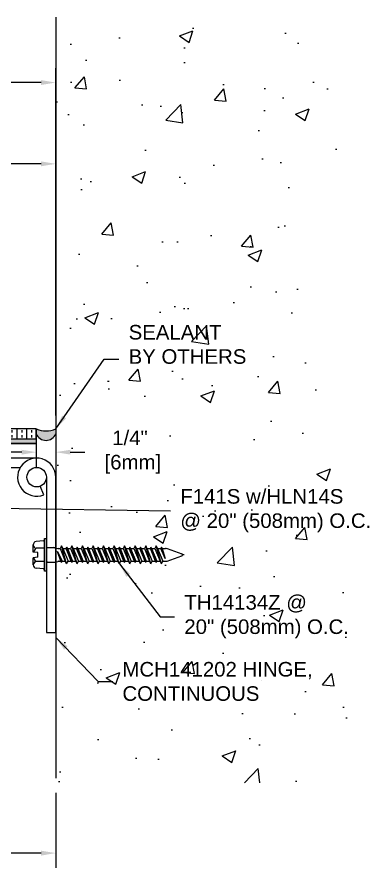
# Model space of a CAD drawing. Header units: inches. Extents: x -3.1 to 45.1, y -1.4 to 9.8.
# Drawn here: x 12.77 to 17.35, y -1.24 to 9.79 of the extents above; entities that cross this region are included whole.
import ezdxf

# ---------------------------------------------------------------- set-up
doc = ezdxf.new("R2010")
doc.units = ezdxf.units.IN
doc.header["$MEASUREMENT"] = 0
for name, color, linetype in [('Anchors', 4, 'Continuous'), ('Conditions', 1, 'Continuous'), ('Dimensions', 3, 'Continuous'), ('Metals', 7, 'Continuous'), ('Text', 2, 'Continuous')]:
    doc.layers.add(name, color=color, linetype=linetype)
doc.styles.add('ARIAL', font='arial.ttf')
doc.styles.get("Standard").update_dxf_attribs({"font": 'arial.ttf'})
doc.dimstyles.new('Arial', dxfattribs={"dimscale": 1.5, "dimtxt": 0.125, "dimasz": 0.125, "dimexe": 0.125, "dimexo": 0.125, "dimgap": 0.125, "dimtad": 0, "dimtih": 1, "dimtoh": 1, "dimdec": 4, "dimzin": 0, "dimdsep": 46, "dimlunit": 4, "dimtxsty": 'ARIAL', "dimcen": 0.125, "dimadec": 0, "dimazin": 0, "dimtfac": 1, "dimtdec": 4, "dimtofl": 0, "dimtmove": 0, "dimatfit": 3, "dimfxl": 0, "dimfrac": 2, "dimtolj": 1, "dimtzin": 0, "dimarcsym": 0})

# ---------------------------------------------------------------- blocks, each defined once
blk = doc.blocks.new('*D12')
at = {"layer": 'Defpoints', "color": 0}
for p in [(7.266, 0), (13.266, 0), (13.266, -0.965)]:
    blk.add_point(p, dxfattribs=at)
at = {"layer": 'Dimensions', "color": 0, "lineweight": -2}
for p, q in [((7.266, -0.188), (7.266, -1.153)), ((13.266, -0.188), (13.266, -1.153)), ((7.453, -0.965), (9.557, -0.965)), ((13.078, -0.965), (10.989, -0.965))]:
    blk.add_line(p, q, dxfattribs=at)
at = {"layer": 'Dimensions', "color": 0}
for points in [[(7.453, -0.934), (7.453, -0.997), (7.266, -0.965)], [(13.078, -0.934), (13.078, -0.997), (13.266, -0.965)]]:
    blk.add_solid(points, dxfattribs=at)
at = {"layer": 'Dimensions', "color": 0, "insert": (10.273, -0.965), "char_height": 0.1875, "attachment_point": 5, "style": 'ARIAL'}
blk.add_mtext('\\A1;6"\\P [152mm]', dxfattribs=at)
blk = doc.blocks.new('*D13')
at = {"layer": 'Defpoints', "color": 0}
for p in [(13.266, 8.95), (2.666, 4.482), (13.266, 4.477)]:
    blk.add_point(p, dxfattribs=at)
at = {"layer": 'Dimensions', "color": 0, "lineweight": -2}
for p, q in [((2.666, 4.67), (2.666, 9.137)), ((13.266, 4.665), (13.266, 9.137)), ((2.853, 8.95), (7.241, 8.95)), ((13.078, 8.95), (8.691, 8.95))]:
    blk.add_line(p, q, dxfattribs=at)
at = {"layer": 'Dimensions', "color": 0}
for points in [[(2.853, 8.981), (2.853, 8.919), (2.666, 8.95)], [(13.078, 8.981), (13.078, 8.919), (13.266, 8.95)]]:
    blk.add_solid(points, dxfattribs=at)
at = {"layer": 'Dimensions', "color": 0, "insert": (7.966, 8.95), "char_height": 0.1875, "attachment_point": 5, "style": 'ARIAL'}
blk.add_mtext('\\A1;10 5/8"\\P [269mm]', dxfattribs=at)
blk = doc.blocks.new('*D17')
at = {"layer": 'Defpoints', "color": 0}
for p in [(3.412, 7.904), (3.412, 4.477), (13.266, 4.477)]:
    blk.add_point(p, dxfattribs=at)
at = {"layer": 'Dimensions', "color": 0, "lineweight": -2}
for p, q in [((3.412, 4.665), (3.412, 8.092)), ((13.266, 4.665), (13.266, 8.092)), ((3.599, 7.904), (7.614, 7.904)), ((13.078, 7.904), (9.064, 7.904))]:
    blk.add_line(p, q, dxfattribs=at)
at = {"layer": 'Dimensions', "color": 0}
for points in [[(3.599, 7.935), (3.599, 7.873), (3.412, 7.904)], [(13.078, 7.935), (13.078, 7.873), (13.266, 7.904)]]:
    blk.add_solid(points, dxfattribs=at)
at = {"layer": 'Dimensions', "color": 0, "insert": (8.339, 7.904), "char_height": 0.1875, "attachment_point": 5, "style": 'ARIAL'}
blk.add_mtext('\\A1;9 7/8"\\P [250mm]', dxfattribs=at)
blk = doc.blocks.new('MCH141202')
blk.add_line((0.227, 0.091), (0.116, 0.046))
for points in [[(0, 0.125), (2, 0.125), (2, 0.245), (0, 0.245)], [(-0.245, 0), (-0.245, -2), (-0.125, -2), (-0.125, -0.211)]]:
    blk.add_lwpolyline(points)
blk.add_circle((0, 0), 0.125)
blk.add_arc((0, 0), 0.245, 90, 21.7978)
at = {"flags": 3}
for tag, p in [('MANUFACTURER', (0.09, -0.641)), ('OPENWIDTH', (0.09, -0.974)), ('LENGTH', (0.09, -1.308)), ('FINISH', (0.09, -1.641)), ('GUDENP/N', (0.09, -1.974))]:
    blk.add_attdef(tag, p, '', height=0.2, dxfattribs=at)
blk = doc.blocks.new('TH14134')
for p, q in [((-0.18, 0.039), (-0.172, 0.133)), ((-0.129, 0.17), (-0.036, 0.17)), ((-0.086, 0.025), (-0.086, 0.133)), ((-0.031, 0.11), (-0.036, 0.17)), ((0.031, 0.11), (0.036, 0.17)), ((0.036, 0.17), (0.129, 0.17)), ((0.086, 0.025), (0.086, 0.133)), ((0.18, 0.039), (0.172, 0.133)), ((-0.209, 0), (-0.209, 0.025)), ((-0.209, 0.025), (0.209, 0.025)), ((-0.209, 0), (0.209, 0)), ((-0.031, 0.11), (0.031, 0.11)), ((0.209, 0.025), (0.209, 0)), ((-0.093, -0.015), (-0.093, -0.097)), ((-0.092, -0.11), (-0.084, -0.145)), ((0.092, -0.11), (0.084, -0.145)), ((0.093, -0.015), (0.093, -0.097)), ((-0.115, -0.26), (0.115, -0.193)), ((-0.098, -0.193), (0.043, -0.144)), ((-0.098, -0.193), (-0.083, -0.184)), ((-0.098, -0.193), (-0.083, -0.201)), ((-0.083, -0.184), (0.043, -0.144)), ((0.043, -0.144), (-0.083, -0.201)), ((-0.083, -0.158), (-0.083, -0.184)), ((0.083, -0.175), (-0.083, -0.243)), ((-0.083, -0.201), (-0.083, -0.243)), ((0.083, -0.21), (-0.083, -0.278)), ((0.083, -0.158), (0.083, -0.175)), ((0.115, -0.193), (0.083, -0.175)), ((0.115, -0.193), (0.083, -0.21)), ((0.083, -0.21), (0.083, -0.252)), ((-0.115, -0.26), (-0.083, -0.243)), ((-0.115, -0.26), (-0.083, -0.278)), ((-0.115, -0.396), (0.115, -0.328)), ((-0.098, -0.328), (0.098, -0.26)), ((-0.098, -0.328), (-0.083, -0.32)), ((-0.098, -0.328), (-0.083, -0.336)), ((-0.083, -0.32), (0.083, -0.252)), ((0.083, -0.269), (-0.083, -0.336)), ((-0.083, -0.278), (-0.083, -0.32)), ((0.083, -0.311), (-0.083, -0.379)), ((0.098, -0.26), (0.083, -0.252)), ((0.098, -0.26), (0.083, -0.269)), ((0.083, -0.269), (0.083, -0.311)), ((0.115, -0.328), (0.083, -0.311)), ((0.115, -0.328), (0.083, -0.345)), ((-0.115, -0.396), (-0.083, -0.379)), ((-0.115, -0.396), (-0.083, -0.413)), ((-0.098, -0.464), (0.098, -0.396)), ((-0.083, -0.336), (-0.083, -0.379)), ((0.083, -0.345), (-0.083, -0.413)), ((-0.083, -0.455), (0.083, -0.388)), ((0.083, -0.404), (-0.083, -0.472)), ((-0.083, -0.413), (-0.083, -0.455)), ((0.083, -0.345), (0.083, -0.388)), ((0.098, -0.396), (0.083, -0.388)), ((0.098, -0.396), (0.083, -0.404)), ((0.083, -0.404), (0.083, -0.446)), ((-0.115, -0.531), (0.115, -0.464)), ((-0.115, -0.531), (-0.083, -0.514)), ((-0.115, -0.531), (-0.083, -0.548)), ((-0.098, -0.464), (-0.083, -0.455)), ((-0.098, -0.464), (-0.083, -0.472)), ((-0.098, -0.599), (0.098, -0.531)), ((0.083, -0.446), (-0.083, -0.514)), ((-0.083, -0.472), (-0.083, -0.514)), ((0.083, -0.481), (-0.083, -0.548)), ((-0.083, -0.591), (0.083, -0.523)), ((0.083, -0.539), (-0.083, -0.607)), ((-0.083, -0.548), (-0.083, -0.591)), ((0.115, -0.464), (0.083, -0.446)), ((0.115, -0.464), (0.083, -0.481)), ((0.083, -0.481), (0.083, -0.523)), ((0.098, -0.531), (0.083, -0.523)), ((0.098, -0.531), (0.083, -0.539)), ((0.083, -0.539), (0.083, -0.582)), ((-0.115, -0.667), (0.115, -0.599)), ((-0.115, -0.667), (-0.083, -0.649)), ((-0.098, -0.599), (-0.083, -0.591)), ((-0.098, -0.599), (-0.083, -0.607)), ((0.083, -0.582), (-0.083, -0.649)), ((-0.083, -0.607), (-0.083, -0.649)), ((0.083, -0.616), (-0.083, -0.684)), ((-0.083, -0.726), (0.083, -0.658)), ((0.115, -0.599), (0.083, -0.582)), ((0.115, -0.599), (0.083, -0.616)), ((0.083, -0.616), (0.083, -0.658)), ((0.098, -0.667), (0.083, -0.658)), ((-0.115, -0.667), (-0.083, -0.684)), ((-0.115, -0.802), (0.115, -0.734)), ((-0.098, -0.734), (0.098, -0.667)), ((-0.098, -0.734), (-0.083, -0.726)), ((-0.098, -0.734), (-0.083, -0.743)), ((0.083, -0.675), (-0.083, -0.743)), ((-0.083, -0.684), (-0.083, -0.726)), ((0.083, -0.717), (-0.083, -0.785)), ((-0.083, -0.743), (-0.083, -0.785)), ((0.083, -0.752), (-0.083, -0.819)), ((0.098, -0.667), (0.083, -0.675)), ((0.083, -0.675), (0.083, -0.717)), ((0.115, -0.734), (0.083, -0.717)), ((0.115, -0.734), (0.083, -0.752)), ((0.083, -0.752), (0.083, -0.794)), ((-0.115, -0.802), (-0.083, -0.785)), ((-0.115, -0.802), (-0.083, -0.819)), ((-0.115, -0.937), (0.115, -0.87)), ((-0.098, -0.87), (0.098, -0.802)), ((-0.098, -0.87), (-0.083, -0.862)), ((-0.098, -0.87), (-0.083, -0.878)), ((-0.083, -0.862), (0.083, -0.794)), ((0.083, -0.81), (-0.083, -0.878)), ((-0.083, -0.819), (-0.083, -0.862)), ((0.083, -0.853), (-0.083, -0.92)), ((-0.083, -0.878), (-0.083, -0.92)), ((0.098, -0.802), (0.083, -0.794)), ((0.098, -0.802), (0.083, -0.81)), ((0.083, -0.81), (0.083, -0.853)), ((0.115, -0.87), (0.083, -0.853)), ((0.115, -0.87), (0.083, -0.887)), ((-0.115, -0.937), (-0.083, -0.92)), ((-0.115, -0.937), (-0.083, -0.955)), ((-0.098, -1.005), (0.098, -0.937)), ((0.083, -0.887), (-0.083, -0.955)), ((-0.083, -0.997), (0.083, -0.929)), ((0.083, -0.946), (-0.083, -1.013)), ((-0.083, -0.955), (-0.083, -0.997)), ((0.083, -0.988), (-0.083, -1.056)), ((0.083, -0.887), (0.083, -0.929)), ((0.098, -0.937), (0.083, -0.929)), ((0.098, -0.937), (0.083, -0.946)), ((0.083, -0.946), (0.083, -0.988)), ((0.115, -1.005), (0.083, -0.988)), ((-0.115, -1.073), (0.115, -1.005)), ((-0.115, -1.073), (-0.083, -1.056)), ((-0.115, -1.073), (-0.083, -1.09)), ((-0.098, -1.005), (-0.083, -0.997)), ((-0.098, -1.005), (-0.083, -1.013)), ((-0.098, -1.141), (0.098, -1.073)), ((-0.083, -1.013), (-0.083, -1.056)), ((0.083, -1.022), (-0.083, -1.09)), ((-0.083, -1.132), (0.083, -1.065)), ((0.083, -1.081), (-0.083, -1.149)), ((-0.083, -1.09), (-0.083, -1.132)), ((0.115, -1.005), (0.083, -1.022)), ((0.083, -1.022), (0.083, -1.065)), ((0.098, -1.073), (0.083, -1.065)), ((0.098, -1.073), (0.083, -1.081)), ((0.083, -1.081), (0.083, -1.123)), ((-0.115, -1.208), (0.115, -1.141)), ((-0.115, -1.208), (-0.083, -1.191)), ((-0.115, -1.208), (-0.083, -1.226)), ((-0.098, -1.141), (-0.083, -1.132)), ((-0.098, -1.141), (-0.083, -1.149)), ((-0.098, -1.276), (0.098, -1.208)), ((0.083, -1.123), (-0.083, -1.191)), ((-0.083, -1.149), (-0.083, -1.191)), ((0.083, -1.158), (-0.083, -1.226)), ((-0.083, -1.268), (0.083, -1.2)), ((0.115, -1.141), (0.083, -1.123)), ((0.115, -1.141), (0.083, -1.158)), ((0.083, -1.158), (0.083, -1.2)), ((0.098, -1.208), (0.083, -1.2)), ((0.098, -1.208), (0.083, -1.217)), ((-0.115, -1.344), (0.115, -1.276)), ((-0.098, -1.276), (-0.083, -1.268)), ((-0.098, -1.276), (-0.083, -1.284)), ((0.083, -1.217), (-0.083, -1.284)), ((-0.083, -1.226), (-0.083, -1.268)), ((0.083, -1.259), (-0.083, -1.327)), ((-0.083, -1.284), (-0.083, -1.327)), ((0.083, -1.293), (-0.083, -1.361)), ((0.083, -1.217), (0.083, -1.259)), ((0.115, -1.276), (0.083, -1.259)), ((0.115, -1.276), (0.083, -1.293)), ((0.083, -1.293), (0.083, -1.336)), ((-0.115, -1.344), (-0.083, -1.327)), ((-0.115, -1.344), (-0.083, -1.361)), ((-0.115, -1.479), (0.115, -1.411)), ((-0.098, -1.411), (0.098, -1.344)), ((-0.098, -1.411), (-0.083, -1.403)), ((-0.098, -1.411), (-0.083, -1.42)), ((-0.083, -1.403), (0.083, -1.336)), ((0.083, -1.352), (-0.083, -1.42)), ((-0.083, -1.361), (-0.083, -1.403)), ((0.083, -1.394), (-0.083, -1.462)), ((-0.083, -1.42), (-0.083, -1.462)), ((0.083, -1.429), (-0.083, -1.496)), ((0.098, -1.344), (0.083, -1.336)), ((0.098, -1.344), (0.083, -1.352)), ((0.083, -1.352), (0.083, -1.394)), ((0.115, -1.411), (0.083, -1.394)), ((0.115, -1.411), (0.083, -1.429)), ((0.083, -1.429), (0.083, -1.471)), ((-0.115, -1.479), (-0.083, -1.462)), ((-0.115, -1.479), (-0.083, -1.496)), ((-0.083, -1.496), (-0.083, -1.531)), ((-0.045, -1.528), (0.083, -1.471)), ((-0.045, -1.528), (0.098, -1.479)), ((0.083, -1.487), (-0.045, -1.528)), ((0.098, -1.479), (0.083, -1.471)), ((0.098, -1.479), (0.083, -1.487)), ((0.083, -1.487), (0.083, -1.531)), ((-0.08, -1.551), (-0.013, -1.742)), ((0.08, -1.551), (0.013, -1.742))]:
    blk.add_line(p, q)
for centre, radius, start, end in [((-0.129, 0.126), 0.0436, 9.285, 170.715), ((0, 0.051), 0.119, 107.4215, 136.0407), ((0, 0.051), 0.119, 43.9593, 72.5785), ((0.129, 0.126), 0.0436, 9.285, 170.715), ((-0.195, 0.04), 0.015, 270, 355), ((0.195, 0.04), 0.015, 185, 270), ((-0.108, -0.015), 0.0147, 0, 90), ((-0.031, -0.097), 0.062, 180, 191.9357), ((0.031, -0.097), 0.062, 348.0643, 0), ((0.108, -0.015), 0.0147, 90, 180), ((-0.145, -0.158), 0.062, 0, 11.9357), ((0.145, -0.158), 0.062, 168.0643, 180), ((-0.021, -1.531), 0.062, 180, 199.3058), ((0.021, -1.531), 0.062, 340.6942, 0), ((0, -1.736), 0.0141, 204.1001, 335.8999)]:
    blk.add_arc(centre, radius, start, end)
blk = doc.blocks.new('*D28')
at = {"layer": 'Defpoints', "color": 0}
for p in [(13.016, 4.305), (13.266, 4.305), (13.266, 4.194)]:
    blk.add_point(p, dxfattribs=at)
at = {"layer": 'Dimensions', "color": 0, "lineweight": -2}
for p, q in [((12.828, 4.194), (12.641, 4.194)), ((13.453, 4.194), (13.641, 4.194)), ((13.016, 4.117), (13.016, 4.007)), ((13.266, 4.117), (13.266, 4.007))]:
    blk.add_line(p, q, dxfattribs=at)
at = {"layer": 'Dimensions', "color": 0}
for points in [[(12.828, 4.225), (12.828, 4.163), (13.016, 4.194)], [(13.453, 4.225), (13.453, 4.163), (13.266, 4.194)]]:
    blk.add_solid(points, dxfattribs=at)
at = {"layer": 'Dimensions', "color": 0, "insert": (14.22, 4.194), "char_height": 0.1875, "attachment_point": 5, "style": 'ARIAL'}
blk.add_mtext('\\A1;1/4"\\P [6mm]', dxfattribs=at)
blk = doc.blocks.new('*U32')
for p, q in [((8.75, 0.125), (0, 0.125)), ((0, 0.125), (0, 0)), ((0, 0.125), (0, 0)), ((0.125, 0.125), (0.125, 0)), ((0.25, 0.125), (0.25, 0)), ((0.375, 0.125), (0.375, 0)), ((0.5, 0.125), (0.5, 0)), ((0.625, 0.125), (0.625, 0)), ((0.75, 0.125), (0.75, 0)), ((0.875, 0.125), (0.875, 0)), ((1, 0.125), (1, 0)), ((1.125, 0.125), (1.125, 0)), ((1.25, 0.125), (1.25, 0)), ((1.375, 0.125), (1.375, 0)), ((1.5, 0.125), (1.5, 0)), ((1.625, 0.125), (1.625, 0)), ((1.75, 0.125), (1.75, 0)), ((1.875, 0.125), (1.875, 0)), ((2, 0.125), (2, 0)), ((2.125, 0.125), (2.125, 0)), ((2.25, 0.125), (2.25, 0)), ((2.375, 0.125), (2.375, 0)), ((2.5, 0.125), (2.5, 0)), ((2.625, 0.125), (2.625, 0)), ((2.75, 0.125), (2.75, 0)), ((2.875, 0.125), (2.875, 0)), ((3, 0.125), (3, 0)), ((3.125, 0.125), (3.125, 0)), ((3.25, 0.125), (3.25, 0)), ((3.375, 0.125), (3.375, 0)), ((3.5, 0.125), (3.5, 0)), ((3.625, 0.125), (3.625, 0)), ((3.75, 0.125), (3.75, 0)), ((3.875, 0.125), (3.875, 0)), ((4, 0.125), (4, 0)), ((4.125, 0.125), (4.125, 0)), ((4.25, 0.125), (4.25, 0)), ((4.375, 0.125), (4.375, 0)), ((4.5, 0.125), (4.5, 0)), ((4.625, 0.125), (4.625, 0)), ((4.75, 0.125), (4.75, 0)), ((4.875, 0.125), (4.875, 0)), ((5, 0.125), (5, 0)), ((5.125, 0.125), (5.125, 0)), ((5.25, 0.125), (5.25, 0)), ((5.375, 0.125), (5.375, 0)), ((5.5, 0.125), (5.5, 0)), ((5.625, 0.125), (5.625, 0)), ((5.75, 0.125), (5.75, 0)), ((5.875, 0.125), (5.875, 0)), ((6, 0.125), (6, 0)), ((6.125, 0.125), (6.125, 0)), ((6.25, 0.125), (6.25, 0)), ((6.375, 0.125), (6.375, 0)), ((6.5, 0.125), (6.5, 0)), ((6.625, 0.125), (6.625, 0)), ((6.75, 0.125), (6.75, 0)), ((6.875, 0.125), (6.875, 0)), ((7, 0.125), (7, 0)), ((7.125, 0.125), (7.125, 0)), ((7.25, 0.125), (7.25, 0)), ((7.375, 0.125), (7.375, 0)), ((7.5, 0.125), (7.5, 0)), ((7.625, 0.125), (7.625, 0)), ((7.75, 0.125), (7.75, 0)), ((7.875, 0.125), (7.875, 0)), ((8, 0.125), (8, 0)), ((8.125, 0.125), (8.125, 0)), ((8.25, 0.125), (8.25, 0)), ((8.375, 0.125), (8.375, 0)), ((8.5, 0.125), (8.5, 0)), ((8.625, 0.125), (8.625, 0)), ((8.75, 0), (8.75, 0.125)), ((8.75, 0.125), (8.75, 0)), ((8.75, 0.125), (8.75, 0)), ((0, 0), (8.75, 0)), ((0.0625, 0.109375), (0.0625, 0.078125)), ((0.0625, 0.046875), (0.0625, 0.015625)), ((0.1875, 0.109375), (0.1875, 0.078125)), ((0.1875, 0.046875), (0.1875, 0.015625)), ((0.3125, 0.109375), (0.3125, 0.078125)), ((0.3125, 0.046875), (0.3125, 0.015625)), ((0.4375, 0.109375), (0.4375, 0.078125)), ((0.4375, 0.046875), (0.4375, 0.015625)), ((0.5625, 0.109375), (0.5625, 0.078125)), ((0.5625, 0.046875), (0.5625, 0.015625)), ((0.6875, 0.109375), (0.6875, 0.078125)), ((0.6875, 0.046875), (0.6875, 0.015625)), ((0.8125, 0.109375), (0.8125, 0.078125)), ((0.8125, 0.046875), (0.8125, 0.015625)), ((0.9375, 0.109375), (0.9375, 0.078125)), ((0.9375, 0.046875), (0.9375, 0.015625)), ((1.0625, 0.109375), (1.0625, 0.078125)), ((1.0625, 0.046875), (1.0625, 0.015625)), ((1.1875, 0.109375), (1.1875, 0.078125)), ((1.1875, 0.046875), (1.1875, 0.015625)), ((1.3125, 0.109375), (1.3125, 0.078125)), ((1.3125, 0.046875), (1.3125, 0.015625)), ((1.4375, 0.109375), (1.4375, 0.078125)), ((1.4375, 0.046875), (1.4375, 0.015625)), ((1.5625, 0.109375), (1.5625, 0.078125)), ((1.5625, 0.046875), (1.5625, 0.015625)), ((1.6875, 0.109375), (1.6875, 0.078125)), ((1.6875, 0.046875), (1.6875, 0.015625)), ((1.8125, 0.109375), (1.8125, 0.078125)), ((1.8125, 0.046875), (1.8125, 0.015625)), ((1.9375, 0.109375), (1.9375, 0.078125)), ((1.9375, 0.046875), (1.9375, 0.015625)), ((2.0625, 0.109375), (2.0625, 0.078125)), ((2.0625, 0.046875), (2.0625, 0.015625)), ((2.1875, 0.109375), (2.1875, 0.078125)), ((2.1875, 0.046875), (2.1875, 0.015625)), ((2.3125, 0.109375), (2.3125, 0.078125)), ((2.3125, 0.046875), (2.3125, 0.015625)), ((2.4375, 0.109375), (2.4375, 0.078125)), ((2.4375, 0.046875), (2.4375, 0.015625)), ((2.5625, 0.109375), (2.5625, 0.078125)), ((2.5625, 0.046875), (2.5625, 0.015625)), ((2.6875, 0.109375), (2.6875, 0.078125)), ((2.6875, 0.046875), (2.6875, 0.015625)), ((2.8125, 0.109375), (2.8125, 0.078125)), ((2.8125, 0.046875), (2.8125, 0.015625)), ((2.9375, 0.109375), (2.9375, 0.078125)), ((2.9375, 0.046875), (2.9375, 0.015625)), ((3.0625, 0.109375), (3.0625, 0.078125)), ((3.0625, 0.046875), (3.0625, 0.015625)), ((3.1875, 0.109375), (3.1875, 0.078125)), ((3.1875, 0.046875), (3.1875, 0.015625)), ((3.3125, 0.109375), (3.3125, 0.078125)), ((3.3125, 0.046875), (3.3125, 0.015625)), ((3.4375, 0.109375), (3.4375, 0.078125)), ((3.4375, 0.046875), (3.4375, 0.015625)), ((3.5625, 0.109375), (3.5625, 0.078125)), ((3.5625, 0.046875), (3.5625, 0.015625)), ((3.6875, 0.109375), (3.6875, 0.078125)), ((3.6875, 0.046875), (3.6875, 0.015625)), ((3.8125, 0.109375), (3.8125, 0.078125)), ((3.8125, 0.046875), (3.8125, 0.015625)), ((3.9375, 0.109375), (3.9375, 0.078125)), ((3.9375, 0.046875), (3.9375, 0.015625)), ((4.0625, 0.109375), (4.0625, 0.078125)), ((4.0625, 0.046875), (4.0625, 0.015625)), ((4.1875, 0.109375), (4.1875, 0.078125)), ((4.1875, 0.046875), (4.1875, 0.015625)), ((4.3125, 0.109375), (4.3125, 0.078125)), ((4.3125, 0.046875), (4.3125, 0.015625)), ((4.4375, 0.109375), (4.4375, 0.078125)), ((4.4375, 0.046875), (4.4375, 0.015625)), ((4.5625, 0.109375), (4.5625, 0.078125)), ((4.5625, 0.046875), (4.5625, 0.015625)), ((4.6875, 0.109375), (4.6875, 0.078125)), ((4.6875, 0.046875), (4.6875, 0.015625)), ((4.8125, 0.109375), (4.8125, 0.078125)), ((4.8125, 0.046875), (4.8125, 0.015625)), ((4.9375, 0.109375), (4.9375, 0.078125)), ((4.9375, 0.046875), (4.9375, 0.015625)), ((5.0625, 0.109375), (5.0625, 0.078125)), ((5.0625, 0.046875), (5.0625, 0.015625)), ((5.1875, 0.109375), (5.1875, 0.078125)), ((5.1875, 0.046875), (5.1875, 0.015625)), ((5.3125, 0.109375), (5.3125, 0.078125)), ((5.3125, 0.046875), (5.3125, 0.015625)), ((5.4375, 0.109375), (5.4375, 0.078125)), ((5.4375, 0.046875), (5.4375, 0.015625)), ((5.5625, 0.109375), (5.5625, 0.078125)), ((5.5625, 0.046875), (5.5625, 0.015625)), ((5.6875, 0.109375), (5.6875, 0.078125)), ((5.6875, 0.046875), (5.6875, 0.015625)), ((5.8125, 0.109375), (5.8125, 0.078125)), ((5.8125, 0.046875), (5.8125, 0.015625)), ((5.9375, 0.109375), (5.9375, 0.078125)), ((5.9375, 0.046875), (5.9375, 0.015625)), ((6.0625, 0.109375), (6.0625, 0.078125)), ((6.0625, 0.046875), (6.0625, 0.015625)), ((6.1875, 0.109375), (6.1875, 0.078125)), ((6.1875, 0.046875), (6.1875, 0.015625)), ((6.3125, 0.109375), (6.3125, 0.078125)), ((6.3125, 0.046875), (6.3125, 0.015625)), ((6.4375, 0.109375), (6.4375, 0.078125)), ((6.4375, 0.046875), (6.4375, 0.015625)), ((6.5625, 0.109375), (6.5625, 0.078125)), ((6.5625, 0.046875), (6.5625, 0.015625)), ((6.6875, 0.109375), (6.6875, 0.078125)), ((6.6875, 0.046875), (6.6875, 0.015625)), ((6.8125, 0.109375), (6.8125, 0.078125)), ((6.8125, 0.046875), (6.8125, 0.015625)), ((6.9375, 0.109375), (6.9375, 0.078125)), ((6.9375, 0.046875), (6.9375, 0.015625)), ((7.0625, 0.109375), (7.0625, 0.078125)), ((7.0625, 0.046875), (7.0625, 0.015625)), ((7.1875, 0.109375), (7.1875, 0.078125)), ((7.1875, 0.046875), (7.1875, 0.015625)), ((7.3125, 0.109375), (7.3125, 0.078125)), ((7.3125, 0.046875), (7.3125, 0.015625)), ((7.4375, 0.109375), (7.4375, 0.078125)), ((7.4375, 0.046875), (7.4375, 0.015625)), ((7.5625, 0.109375), (7.5625, 0.078125)), ((7.5625, 0.046875), (7.5625, 0.015625)), ((7.6875, 0.109375), (7.6875, 0.078125)), ((7.6875, 0.046875), (7.6875, 0.015625)), ((7.8125, 0.109375), (7.8125, 0.078125)), ((7.8125, 0.046875), (7.8125, 0.015625)), ((7.9375, 0.109375), (7.9375, 0.078125)), ((7.9375, 0.046875), (7.9375, 0.015625)), ((8.0625, 0.109375), (8.0625, 0.078125)), ((8.0625, 0.046875), (8.0625, 0.015625)), ((8.1875, 0.109375), (8.1875, 0.078125)), ((8.1875, 0.046875), (8.1875, 0.015625)), ((8.3125, 0.109375), (8.3125, 0.078125)), ((8.3125, 0.046875), (8.3125, 0.015625)), ((8.4375, 0.109375), (8.4375, 0.078125)), ((8.4375, 0.046875), (8.4375, 0.015625)), ((8.5625, 0.109375), (8.5625, 0.078125)), ((8.5625, 0.046875), (8.5625, 0.015625)), ((8.6875, 0.109375), (8.6875, 0.078125)), ((8.6875, 0.046875), (8.6875, 0.015625))]:
    blk.add_line(p, q)
blk = doc.blocks.new('SEALANT')
blk.add_hatch(color=253).paths.add_polyline_path([(2, 3.144), (2, 3.207, -0.19106), (1.75, 3.207), (1.75, 3.144, 0.674056)])
for p, q in [((1.75, 3.207), (1.75, 3.144)), ((2, 3.207), (2, 3.144))]:
    blk.add_line(p, q)
for centre, radius, start, end in [((1.875, 3.522), 0.339, 248.3669, 291.6331), ((1.875, 3.195), 0.135, 202.0357, 337.9643)]:
    blk.add_arc(centre, radius, start, end)

msp = doc.modelspace()

# ---------------------------------------------------------------- hatches: boundary and pattern name
at = {"layer": 'Conditions'}
h = msp.add_hatch(dxfattribs=at)
h.set_pattern_fill('AR-CONC', color=256, scale=0.25, style=0)
h.set_pattern_definition([(50, (2, 4.3361), (1.79315, -0.15688), [0.1875, -2.0625]), (355, (2, 4.336), (-0.34688, 1.88048), [0.15, -1.65]), (100.451, (2.1494, 4.323), (1.44627, 1.7236), [0.15935, -1.75286]), (46.184, (2, 4.836), (2.6681, -0.4138), [0.28125, -3.09375]), (96.636, (2.2223, 4.8016), (2.33666, 2.4353), [0.23903, -2.6293]), (351.184, (2, 4.836), (2.33665, 2.4353), [0.225, -2.475]), (21, (2.25, 4.7111), (1.49227, -1.00655), [0.1875, -2.0625]), (326, (2.25, 4.711), (0.60829, 1.81288), [0.15, -1.65]), (71.451, (2.3744, 4.6272), (2.10056, 0.80633), [0.15935, -1.75286]), (37.5, (2, 4.3361), (0.0304, 0.832235), [0, -1.63, 0, -1.675, 0, -1.65625]), (7.5, (2, 4.3361), (0.657674, 0.98603), [0, -0.955, 0, -1.5925, 0, -0.63125]), (327.5, (1.4425, 4.3361), (1.334556, -0.056387), [0, -0.625, 0, -1.95, 0, -2.5875]), (317.5, (1.1925, 4.3361), (1.457965, 0.25026), [0, -0.8125, 0, -1.295, 0, -1.8375])])
h.paths.add_polyline_path([(17.02012, 9.72967), (13.26564, 9.72967), (13.26564, 2.96192), (13.29046, 2.95667, 0.05212645), (13.30328, 2.95533), (13.32111, 2.95533), (13.33834, 2.98733), (13.35558, 2.95533), (13.39783, 2.95533), (13.40605, 2.97059), (13.41427, 2.95533), (13.45653, 2.95533), (13.47376, 2.98733), (13.49099, 2.95533), (13.53325, 2.95533), (13.54147, 2.97059), (13.54969, 2.95533), (13.59194, 2.95533), (13.60918, 2.98733), (13.62641, 2.95533), (13.66867, 2.95533), (13.67689, 2.97059), (13.6851, 2.95533), (13.72736, 2.95533), (13.74459, 2.98733), (13.76183, 2.95533), (13.80408, 2.95533), (13.8123, 2.97059), (13.82052, 2.95533), (13.86278, 2.95533), (13.88001, 2.98733), (13.89724, 2.95533), (13.9395, 2.95533), (13.94772, 2.97059), (13.95594, 2.95533), (13.99819, 2.95533), (14.01543, 2.98733), (14.03266, 2.95533), (14.07492, 2.95533), (14.08314, 2.97059), (14.09135, 2.95533), (14.13361, 2.95533), (14.15084, 2.98733), (14.16808, 2.95533), (14.21033, 2.95533), (14.21855, 2.97059), (14.22677, 2.95533), (14.26903, 2.95533), (14.28626, 2.98733), (14.30349, 2.95533), (14.34575, 2.95533), (14.35397, 2.97059), (14.36219, 2.95533), (14.40444, 2.95533), (14.42168, 2.98733), (14.43891, 2.95533), (14.48117, 2.95533), (14.48939, 2.97059), (14.4976, 2.95533), (14.53986, 2.95533), (14.55709, 2.98733), (14.57433, 2.95533), (14.61658, 2.95533), (14.6248, 2.97059), (14.63302, 2.95533), (14.67652, 2.95533, -0.08443704), (14.69702, 2.95184), (14.88508, 2.88596, -0.70927499), (14.8873, 2.85947), (14.69702, 2.79282, -0.08443704), (14.67652, 2.78933), (14.64204, 2.78933), (14.6248, 2.75733), (14.60757, 2.78933), (14.56531, 2.78933), (14.55709, 2.77407), (14.54888, 2.78933), (14.50662, 2.78933), (14.48939, 2.75733), (14.47215, 2.78933), (14.4299, 2.78933), (14.42168, 2.77407), (14.41346, 2.78933), (14.3712, 2.78933), (14.35397, 2.75733), (14.33674, 2.78933), (14.29448, 2.78933), (14.28626, 2.77407), (14.27804, 2.78933), (14.23579, 2.78933), (14.21855, 2.75733), (14.20132, 2.78933), (14.15906, 2.78933), (14.15084, 2.77407), (14.14263, 2.78933), (14.10037, 2.78933), (14.08314, 2.75733), (14.0659, 2.78933), (14.02365, 2.78933), (14.01543, 2.77407), (14.00721, 2.78933), (13.96495, 2.78933), (13.94772, 2.75733), (13.93049, 2.78933), (13.88823, 2.78933), (13.88001, 2.77407), (13.87179, 2.78933), (13.82954, 2.78933), (13.8123, 2.75733), (13.79507, 2.78933), (13.75281, 2.78933), (13.74459, 2.77407), (13.73638, 2.78933), (13.69412, 2.78933), (13.67689, 2.75733), (13.65965, 2.78933), (13.6174, 2.78933), (13.60918, 2.77407), (13.60096, 2.78933), (13.5587, 2.78933), (13.54147, 2.75733), (13.52424, 2.78933), (13.48198, 2.78933), (13.47376, 2.77407), (13.46554, 2.78933), (13.42329, 2.78933), (13.40605, 2.75733), (13.38882, 2.78933), (13.34656, 2.78933), (13.33834, 2.77407), (13.33013, 2.78933), (13.30328, 2.78933, 0.05212645), (13.29046, 2.78799), (13.26564, 2.78274), (13.26564, -0.0625), (17.02012, -0.0625)])
h.paths.add_polyline_path([(14.79857, 3.11238), (17.3545, 3.11238), (17.3545, 3.81471), (14.79857, 3.81471)], flags=9)
h.paths.add_polyline_path([(14.13663, 5.16479), (15.74406, 5.16479), (15.74406, 5.86694), (14.13663, 5.86694)], flags=24)
h.paths.add_polyline_path([(14.86415, 1.74822), (17.07412, 1.74822), (17.07412, 2.45043), (14.86415, 2.45043)], flags=9)
h.paths.add_polyline_path([(14.05684, 0.8889), (16.82905, 0.8889), (16.82905, 1.59111), (14.05684, 1.59111)], flags=24)
msp.add_hatch(color=256, dxfattribs=at).paths.add_polyline_path([(4.26564, 4.36733), (4.26564, 4.30483), (13.01564, 4.30483), (13.01564, 4.36733)])

# ---------------------------------------------------------------- linework, layer by layer
msp.add_line((13.26564, 9.77384), (13.26564, 0.0625), dxfattribs=at)
msp.add_lwpolyline([(13.26564, 9.79172), (13.26564, 9.79172), (13.26564, 9.79172), (13.26564, 0)], dxfattribs=at)
msp.add_lwpolyline([(4.26564, 4.36733), (13.01564, 4.36733), (13.01564, 4.30483), (4.26564, 4.30483)], close=True, dxfattribs=at)
at = {"layer": 'Metals'}
msp.add_lwpolyline([(4.26564, 4.30483), (13.01564, 4.30483), (13.01564, 4.11733), (4.26564, 4.11733)], close=True, dxfattribs=at)

# ---------------------------------------------------------------- block references
at = {"layer": 'Anchors'}
for name, p, rotation in [('MCH141202', (13.02064, 3.87233), 270), ('TH14134', (13.14564, 2.87233), 90)]:
    msp.add_blockref(name, p, dxfattribs=dict(at, rotation=rotation))
at = {"layer": 'Conditions'}
for name, p in [('*U32', (4.26564, 4.36733)), ('SEALANT', (11.26564, 1.28557))]:
    msp.add_blockref(name, p, dxfattribs=at)

# ---------------------------------------------------------------- texts
at = {"layer": 'Text', "char_height": 0.1875, "attachment_point": 4, "style": 'ARIAL'}
for s, insert in [('\\A1;SEALANT\\PBY OTHERS', (14.20269, 5.57968)), ('F141S w/HLN14S\\P@ 20" (508mm) O.C.', (14.86693, 3.44052)), ('TH14134Z @\\P20" (508mm) O.C.', (14.9187, 2.07643)), ('MCH141202 HINGE,\\PCONTINUOUS', (14.12316, 1.24294))]:
    msp.add_mtext(s, dxfattribs=dict(at, insert=insert))

# ---------------------------------------------------------------- dimensions: what is measured, and where the dimension line sits
at = {"layer": 'Dimensions'}
for base, p1, p2, picture, middle in [((13.26564, 8.94999), (2.66594, 4.48233), (13.26564, 4.47733), '*D13', (7.96579, 8.94999)), ((3.41185, 7.9042), (13.26564, 4.47733), (3.41185, 4.47733), '*D17', (8.33874, 7.9042)), ((13.26564, 4.19418), (13.01564, 4.30483), (13.26564, 4.30483), '*D28', (14.21983, 4.19418)), ((13.26564, -0.96535), (7.26564, 0), (13.26564, 0), '*D12', (10.2728, -0.96535))]:
    dim = msp.add_linear_dim(base=base, p1=p1, p2=p2, dimstyle='Arial', override={"dimpost": '\\X'}, dxfattribs=at)
    dim.commit()
    dim.dimension.update_dxf_attribs({"geometry": picture, "text_midpoint": middle, "dimtype": 160})

# ---------------------------------------------------------------- leaders
at = {"layer": 'Text'}
for points in [[(13.26564, 4.49233), (13.89019, 5.39218), (14.07769, 5.39218)], [(12.13449, 3.47983), (14.74193, 3.44052)], [(14.08314, 2.75733), (14.6062, 2.07643), (14.7937, 2.07643)], [(13.26564, 1.80983), (13.81066, 1.24294), (13.99816, 1.24294)]]:
    msp.add_leader(points, dimstyle='Arial', override={"dimgap": 0.125, "dimtad": 0}, dxfattribs=at)

doc.saveas('drawing.dxf')
